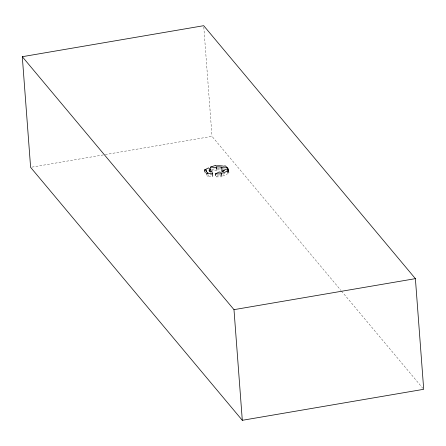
<?xml version="1.0" encoding="UTF-8"?>
<svg xmlns="http://www.w3.org/2000/svg" width="446" height="446" viewBox="0 0 446 446"><rect width="100%" height="100%" fill="white"/><g stroke="black" fill="none" stroke-linecap="round" stroke-linejoin="round"><path stroke-width="0.33" stroke-dasharray="2.23 1.67" d="M205.896 172.318L204.753 172.909L205.796 172.903M221.3 170.757L222.303 170.244L222.169 168.465M212.123 169.564L215.981 168.293M212.157 174.514L210.874 174.944A7.961 2.893 -4.3 0 1 209.882 174.341M31.978 167.116L104.537 154.712M105.223 154.595L212.012 136.348L341.078 290.575M210.835 169.987L216.639 170.556L216.477 169.987M223.585 173.433L224.555 173.527A7.961 2.893 -4.3 0 1 220.14 175.339L219.571 174.838L215.574 176.9L221.846 176.856L221.277 176.348A11.144 4.047 -4.3 0 0 227.454 173.812L228.904 173.951M341.524 291.11L422.808 388.237M212.324 175.083L212.82 176.783L207.016 176.215L208.299 175.791L208.21 174.609M203.805 27.078L212.012 136.348M217.308 168.761A11.144 4.047 -4.3 0 1 223.725 169.09M217.163 169.932A7.961 2.893 -4.3 0 1 219.895 169.909M221.155 170.032A7.961 2.893 -4.3 0 1 222.303 170.244"/><path stroke-width="0.67" d="M204.664 171.727L204.53 169.948L208.527 167.886L210.802 169.904L210.936 171.682M221.21 169.575L221.077 167.796L222.08 167.283A7.961 2.893 -4.3 0 0 216.254 167.033L216.388 168.805M215.485 175.718L215.351 173.94L219.348 171.877L219.917 172.385A7.961 2.893 -4.3 0 0 224.332 170.567L222.883 170.428L222.967 171.61M210.746 168.805L210.612 167.033L215.758 165.332L215.92 165.901A11.144 4.047 -4.3 0 1 224.082 166.252L225.079 165.734L227.354 167.752L227.488 169.53M206.927 175.033L206.793 173.254L208.076 172.831A11.144 4.047 -4.3 0 1 206.097 169.937L204.53 169.948M222.883 170.428L228.023 168.727L228.815 172.769M22.3 56.698L203.699 25.695L415.393 278.65L423.7 389.302L242.301 420.305L30.607 167.35L22.3 56.698L233.988 309.652L242.301 420.305M233.988 309.652L415.393 278.65M221.077 167.796L227.354 167.752M209.325 171.102L209.235 169.915L210.802 169.904M215.351 173.94L221.623 173.895L221.757 175.668M210.612 167.033L216.416 167.596L216.55 169.374M221.623 173.895L221.054 173.394A11.144 4.047 -4.3 0 0 227.231 170.851L228.681 170.991M206.793 173.254L212.597 173.823L212.731 175.596M216.254 167.033L216.416 167.596M212.597 173.823L211.934 171.559L210.651 171.983A7.961 2.893 -4.3 0 1 209.235 169.915M228.023 168.727L228.157 170.506M227.231 170.851L227.365 172.624M206.097 169.937L206.23 171.716"/></g></svg>
